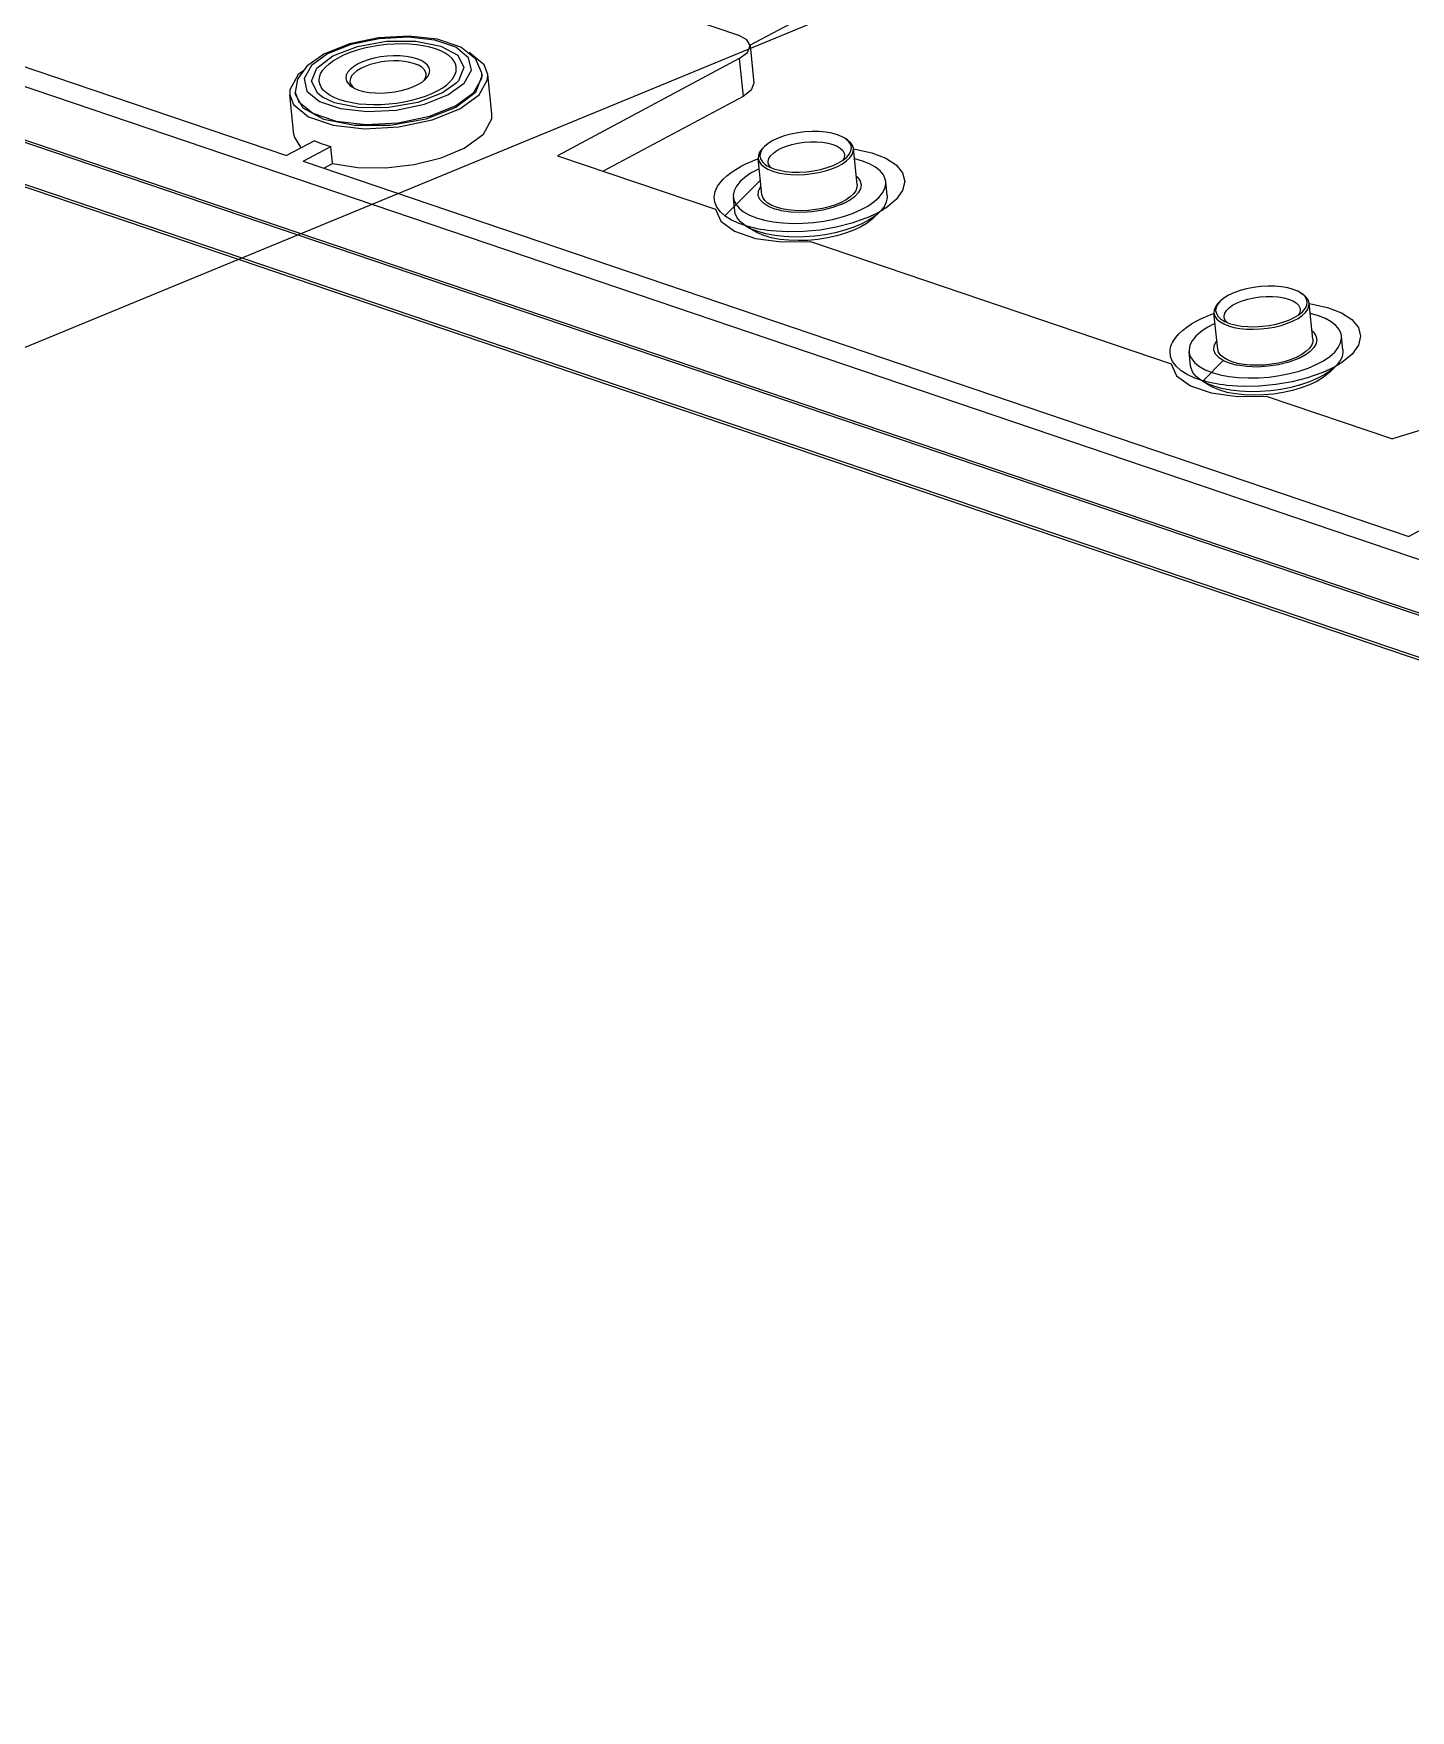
# Model space of a CAD drawing. Header units: millimetres. Extents: x 0 to 594, y 0 to 420.
# Drawn here: x 185.75 to 221.72, y 147.58 to 191.38 of the extents above; entities that cross this region are included whole.
import ezdxf

# ---------------------------------------------------------------- set-up
doc = ezdxf.new("R2010")
doc.units = ezdxf.units.MM
doc.header["$LTSCALE"] = 32.67
doc.layers.get('0').update_dxf_attribs({"linetype": 'CONTINUOUS'})
doc.layers.add('ASSEM_MEM', color=7, linetype='CONTINUOUS')
doc.styles.get("Standard").update_dxf_attribs({"font": 'txt', "width": 0.8})
doc.dimstyles.get("Standard").update_dxf_attribs({"dimtxt": 2.5, "dimasz": 3, "dimexe": 1.5, "dimexo": 1.2, "dimtad": 1, "dimdsep": 46, "dimtxsty": 'STANDARD', "dimblk": '_FILLED', "dimblk1": '_FILLED', "dimblk2": '_FILLED', "dimcen": 0.09, "dimazin": 2, "dimtol": 1, "dimtp": 0.01, "dimtm": 0.01, "dimtfac": 1, "dimtofl": 0, "dimtmove": 0, "dimatfit": 3, "dimldrblk": '_FILLED', "dimfxl": 1, "dimtolj": 1, "dimarcsym": 0})

# ---------------------------------------------------------------- blocks, each defined once
blk = doc.blocks.new('_FILLED')
at = {"color": 0, "linetype": 'BYBLOCK'}
blk.add_solid([(0, 0), (-1, 0.167), (-1, -0.167)], dxfattribs=at)

msp = doc.modelspace()

# ---------------------------------------------------------------- linework, layer by layer
at = {"color": 7, "linetype": 'CONTINUOUS'}
for p, q in [((204.846, 188.435), (204.806, 188.396)), ((206.94, 188.652), (206.987, 188.622)), ((207.264, 187.438), (207.166, 188.379)), ((204.777, 187.18), (204.68, 188.122)), ((204.897, 187.939), (204.963, 187.902)), ((204.963, 187.902), (205.087, 187.851)), ((208.047, 187.156), (208.01, 187.515)), ((204.068, 186.745), (204.031, 187.103)), ((207.685, 186.562), (207.845, 186.718)), ((204.544, 186.236), (204.355, 186.356)), ((218.844, 184.614), (218.891, 184.584)), ((216.681, 183.142), (216.584, 184.083)), ((216.75, 184.397), (216.71, 184.358)), ((219.168, 183.399), (219.071, 184.341)), ((216.801, 183.901), (216.867, 183.864)), ((216.867, 183.864), (216.991, 183.813)), ((219.951, 183.118), (219.914, 183.477)), ((215.973, 182.706), (215.935, 183.065)), ((219.59, 182.523), (219.75, 182.679)), ((216.449, 182.198), (216.26, 182.318))]:
    msp.add_line(p, q, dxfattribs=at)
for points in [[(206.75, 188.74), (206.605, 188.78), (206.444, 188.808), (206.27, 188.824), (206.087, 188.826), (205.9, 188.816), (205.713, 188.792), (205.531, 188.757), (205.359, 188.71), (205.201, 188.653), (205.06, 188.587), (204.941, 188.513), (204.846, 188.435)], [(204.806, 188.396), (204.775, 188.364), (204.716, 188.282), (204.684, 188.199), (204.68, 188.122)], [(204.846, 188.435), (204.776, 188.353), (204.735, 188.27), (204.724, 188.187), (204.741, 188.107), (204.788, 188.032), (204.862, 187.963), (204.897, 187.939)], [(204.942, 188.013), (204.941, 188.044), (204.959, 188.117), (205.004, 188.19), (205.074, 188.26), (205.167, 188.327), (205.282, 188.389), (205.414, 188.442), (205.56, 188.487), (205.717, 188.522), (205.88, 188.545), (206.045, 188.557), (206.206, 188.557), (206.36, 188.545), (206.503, 188.521), (206.63, 188.487)], [(205.057, 187.788), (205.2, 187.748), (205.359, 187.719), (205.53, 187.702), (205.711, 187.697), (205.896, 187.705), (206.082, 187.725), (206.264, 187.757), (206.438, 187.799), (206.601, 187.852), (206.749, 187.914), (206.879, 187.983), (206.987, 188.058), (207.071, 188.138), (207.13, 188.22), (207.162, 188.302), (207.166, 188.379)], [(206.63, 188.487), (206.738, 188.442), (206.824, 188.388), (206.887, 188.326), (206.923, 188.259), (206.932, 188.219)], [(206.94, 188.652), (206.874, 188.689), (206.75, 188.74)], [(207.049, 188.559), (206.974, 188.628), (206.94, 188.652)], [(207.166, 188.379), (207.142, 188.462), (207.091, 188.536), (207.014, 188.604), (206.987, 188.622)], [(206.991, 188.156), (207.06, 188.238), (207.101, 188.321), (207.113, 188.404), (207.095, 188.484), (207.049, 188.559)], [(204.68, 188.122), (204.704, 188.039), (204.755, 187.965), (204.832, 187.898), (204.933, 187.838), (205.057, 187.788)], [(205.011, 187.882), (204.987, 187.906), (204.951, 187.973), (204.942, 188.013)], [(205.087, 187.851), (205.231, 187.811), (205.393, 187.783), (205.567, 187.767), (205.75, 187.765), (205.937, 187.775), (206.124, 187.799), (206.305, 187.834), (206.477, 187.881), (206.636, 187.939), (206.776, 188.004)], [(206.776, 188.004), (206.896, 188.078), (206.991, 188.156)], [(206.932, 188.219), (206.932, 188.189), (206.914, 188.116), (206.888, 188.073)], [(207.406, 188.05), (207.199, 188.109), (207.194, 188.11)], [(208.01, 187.515), (207.998, 187.577), (207.948, 187.689), (207.862, 187.795), (207.741, 187.891), (207.588, 187.977), (207.406, 188.05)], [(204.708, 187.852), (204.688, 187.844), (204.499, 187.742), (204.338, 187.633), (204.209, 187.518), (204.113, 187.399), (204.053, 187.279), (204.029, 187.159), (204.031, 187.103)], [(204.634, 186.568), (204.842, 186.509), (205.072, 186.465), (205.319, 186.436), (205.579, 186.424), (205.848, 186.428), (206.119, 186.449), (206.389, 186.486), (206.652, 186.538), (206.903, 186.604), (207.138, 186.684), (207.353, 186.775), (207.542, 186.876), (207.703, 186.985), (207.832, 187.1), (207.928, 187.219), (207.988, 187.34), (208.011, 187.46), (208.01, 187.515)], [(204.031, 187.103), (204.043, 187.041), (204.093, 186.929), (204.179, 186.824), (204.299, 186.727), (204.452, 186.642), (204.634, 186.568)], [(205.154, 186.846), (205.031, 186.896), (204.929, 186.956), (204.852, 187.024), (204.801, 187.097), (204.777, 187.181)], [(207.264, 187.438), (207.259, 187.36), (207.227, 187.277), (207.167, 187.195), (207.083, 187.115), (206.975, 187.041), (206.846, 186.972), (206.698, 186.91), (206.535, 186.858), (206.361, 186.815), (206.179, 186.784), (205.994, 186.764), (205.809, 186.756), (205.629, 186.76), (205.457, 186.777), (205.297, 186.806), (205.154, 186.846)], [(208.047, 187.156), (208.049, 187.102), (208.025, 186.981), (207.965, 186.861), (207.869, 186.741), (207.845, 186.718)], [(204.355, 186.356), (204.337, 186.368), (204.217, 186.464), (204.13, 186.57), (204.08, 186.682), (204.068, 186.745)], [(207.845, 186.718), (207.74, 186.626), (207.579, 186.517), (207.39, 186.416), (207.176, 186.325), (206.941, 186.245), (206.69, 186.179), (206.427, 186.127), (206.157, 186.09), (205.885, 186.07), (205.616, 186.066), (205.356, 186.078), (205.109, 186.106), (204.879, 186.151), (204.672, 186.21)], [(204.672, 186.21), (204.49, 186.283), (204.355, 186.356)], [(204.829, 186.105), (204.658, 186.174), (204.544, 186.236)], [(207.685, 186.562), (207.662, 186.54), (207.527, 186.434), (207.363, 186.335), (207.173, 186.244), (206.96, 186.165), (206.729, 186.097), (206.486, 186.044), (206.233, 186.005), (205.978, 185.982), (205.724, 185.974), (205.478, 185.983), (205.243, 186.008), (205.025, 186.049), (204.829, 186.105)], [(218.654, 184.701), (218.51, 184.742), (218.348, 184.77), (218.174, 184.785), (217.991, 184.788), (217.804, 184.777), (217.617, 184.754), (217.436, 184.718), (217.264, 184.671), (217.105, 184.614), (216.965, 184.548), (216.845, 184.475), (216.75, 184.397)], [(216.847, 183.975), (216.846, 184.005), (216.864, 184.078), (216.908, 184.151), (216.978, 184.222), (217.072, 184.289), (217.186, 184.35), (217.318, 184.404), (217.465, 184.449), (217.622, 184.483), (217.785, 184.507), (217.949, 184.519), (218.11, 184.519), (218.265, 184.507), (218.407, 184.483), (218.534, 184.448)], [(218.534, 184.448), (218.642, 184.403), (218.729, 184.349), (218.791, 184.288), (218.827, 184.221), (218.836, 184.181)], [(218.844, 184.614), (218.778, 184.65), (218.654, 184.701)], [(218.953, 184.521), (218.879, 184.59), (218.844, 184.614)], [(219.071, 184.341), (219.047, 184.424), (218.996, 184.498), (218.919, 184.565), (218.891, 184.584)], [(218.895, 184.117), (218.965, 184.199), (219.006, 184.283), (219.017, 184.365), (219, 184.446), (218.953, 184.521)], [(216.71, 184.358), (216.679, 184.325), (216.62, 184.243), (216.589, 184.161), (216.584, 184.083)], [(216.584, 184.083), (216.608, 184), (216.659, 183.927), (216.736, 183.859), (216.838, 183.8), (216.961, 183.749)], [(216.75, 184.397), (216.681, 184.315), (216.64, 184.231), (216.628, 184.149), (216.646, 184.069), (216.692, 183.993), (216.767, 183.924), (216.801, 183.901)], [(216.961, 183.749), (217.104, 183.709), (217.263, 183.68), (217.435, 183.664), (217.615, 183.659), (217.8, 183.667), (217.986, 183.686), (218.168, 183.718), (218.343, 183.761), (218.506, 183.814), (218.654, 183.875), (218.783, 183.944), (218.891, 184.02), (218.976, 184.099), (219.034, 184.181), (219.066, 184.264), (219.071, 184.341)], [(218.681, 183.966), (218.8, 184.039), (218.895, 184.117)], [(218.836, 184.181), (218.837, 184.15), (218.819, 184.077), (218.793, 184.035)], [(219.311, 184.011), (219.103, 184.071), (219.099, 184.071)], [(219.914, 183.477), (219.903, 183.538), (219.852, 183.651), (219.767, 183.756), (219.646, 183.853), (219.493, 183.938), (219.311, 184.011)], [(216.612, 183.813), (216.593, 183.805), (216.403, 183.704), (216.243, 183.595), (216.113, 183.48), (216.018, 183.361), (215.957, 183.24), (215.934, 183.12), (215.935, 183.065)], [(216.916, 183.844), (216.892, 183.867), (216.855, 183.934), (216.847, 183.975)], [(216.991, 183.813), (217.136, 183.773), (217.297, 183.744), (217.471, 183.729), (217.654, 183.726), (217.841, 183.737), (218.028, 183.76), (218.21, 183.796), (218.382, 183.843), (218.54, 183.9), (218.681, 183.966)], [(216.539, 182.53), (216.747, 182.471), (216.976, 182.427), (217.224, 182.398), (217.483, 182.386), (217.752, 182.39), (218.024, 182.411), (218.294, 182.447), (218.556, 182.499), (218.808, 182.565), (219.043, 182.645), (219.257, 182.736), (219.446, 182.837), (219.607, 182.947), (219.737, 183.062), (219.832, 183.181), (219.892, 183.301), (219.916, 183.421), (219.914, 183.477)], [(217.059, 182.808), (216.935, 182.858), (216.834, 182.918), (216.757, 182.985), (216.706, 183.059), (216.681, 183.142)], [(219.168, 183.399), (219.163, 183.322), (219.131, 183.238), (219.072, 183.156), (218.987, 183.077), (218.88, 183.002), (218.751, 182.934), (218.603, 182.872), (218.44, 182.819), (218.266, 182.777), (218.084, 182.745), (217.899, 182.725), (217.714, 182.717), (217.534, 182.722), (217.361, 182.739), (217.202, 182.768), (217.059, 182.808)], [(219.951, 183.118), (219.953, 183.063), (219.929, 182.943), (219.869, 182.822), (219.773, 182.703), (219.75, 182.679)], [(215.935, 183.065), (215.947, 183.003), (215.997, 182.891), (216.083, 182.785), (216.204, 182.689), (216.357, 182.603), (216.539, 182.53)], [(216.26, 182.318), (216.242, 182.33), (216.121, 182.426), (216.035, 182.531), (215.984, 182.644), (215.973, 182.706)], [(219.75, 182.679), (219.644, 182.588), (219.483, 182.479), (219.294, 182.378), (219.08, 182.286), (218.845, 182.207), (218.594, 182.141), (218.331, 182.089), (218.061, 182.052), (217.789, 182.031), (217.521, 182.027), (217.26, 182.039), (217.013, 182.068), (216.784, 182.112), (216.576, 182.171)], [(216.576, 182.171), (216.394, 182.244), (216.26, 182.318)], [(219.59, 182.523), (219.567, 182.502), (219.432, 182.395), (219.268, 182.296), (219.077, 182.206), (218.864, 182.126), (218.634, 182.059), (218.39, 182.005), (218.138, 181.966), (217.882, 181.943), (217.629, 181.936), (217.383, 181.945), (217.148, 181.97), (216.93, 182.011), (216.733, 182.066)], [(216.733, 182.066), (216.563, 182.135), (216.449, 182.198)]]:
    msp.add_lwpolyline(points, dxfattribs=at)
at = {"layer": 'ASSEM_MEM', "color": 7, "linetype": 'CONTINUOUS'}
for p, q in [((302.265, 148.937), (101.14, 217.167)), ((302.334, 148.974), (101.21, 217.204)), ((302.716, 147.683), (101.591, 215.913)), ((302.813, 147.578), (101.688, 215.808)), ((187.447, 197.014), (204.163, 191.343)), ((204.462, 191.08), (206.731, 192.293)), ((193.999, 191.113), (193.334, 190.847)), ((194.043, 191.096), (193.428, 190.85)), ((193.571, 190.802), (194.21, 191.048)), ((194.21, 191.048), (194.97, 191.184)), ((197.111, 190.752), (196.78, 191.024)), ((197.303, 190.719), (196.91, 191.026)), ((204.465, 191.075), (204.567, 190.089)), ((183.769, 190.598), (230.162, 174.859)), ((184.353, 190.911), (192.361, 188.194)), ((193.334, 190.847), (192.89, 190.534)), ((193.428, 190.85), (193.008, 190.545)), ((193.15, 190.482), (193.571, 190.802)), ((197.186, 190.427), (197.111, 190.752)), ((197.519, 190.566), (197.126, 190.887)), ((197.462, 190.345), (197.303, 190.719)), ((197.615, 190.316), (197.519, 190.566)), ((204.185, 190.73), (199.439, 188.193)), ((204.185, 190.73), (204.287, 189.743)), ((192.666, 190.311), (192.447, 189.912)), ((192.644, 190.192), (192.588, 189.84)), ((192.89, 190.534), (192.644, 190.192)), ((192.8, 190.408), (192.666, 190.311)), ((193.008, 190.545), (192.817, 190.206)), ((192.817, 190.206), (192.892, 189.882)), ((193.01, 190.136), (193.15, 190.482)), ((193.174, 189.818), (193.01, 190.136)), ((195.897, 190.117), (195.985, 190.189)), ((195.938, 190.15), (195.962, 190.179)), ((196.853, 190.152), (196.789, 190.084)), ((196.793, 190.479), (196.792, 190.502)), ((196.995, 190.088), (197.186, 190.427)), ((197.251, 189.844), (197.458, 190.221)), ((197.466, 190.301), (197.297, 189.846)), ((197.458, 190.221), (197.462, 190.345)), ((197.466, 190.3), (197.462, 190.345)), ((197.611, 190.184), (197.615, 190.316)), ((197.722, 189.284), (197.615, 190.315)), ((192.447, 189.912), (192.443, 189.779)), ((192.55, 188.749), (192.443, 189.78)), ((192.443, 189.779), (192.539, 189.529)), ((192.588, 189.84), (192.678, 189.604)), ((192.592, 189.795), (192.588, 189.84)), ((192.79, 189.437), (192.592, 189.795)), ((192.892, 189.882), (193.222, 189.609)), ((193.3, 189.723), (193.174, 189.818)), ((193.615, 189.576), (193.3, 189.723)), ((193.754, 189.65), (193.618, 189.703)), ((194.069, 190.007), (194.121, 189.958)), ((195.788, 190.05), (195.897, 190.117)), ((196.431, 189.832), (195.792, 189.585)), ((195.979, 189.743), (195.804, 189.684)), ((195.959, 189.537), (196.574, 189.783)), ((196.288, 189.88), (196.42, 189.958)), ((196.42, 189.958), (196.534, 190.039)), ((196.789, 190.084), (196.431, 189.832)), ((196.574, 189.783), (196.995, 190.088)), ((196.776, 189.498), (197.251, 189.844)), ((197.297, 189.846), (196.781, 189.453)), ((204.287, 189.743), (200.63, 187.789)), ((192.539, 189.529), (192.932, 189.209)), ((192.678, 189.604), (193.048, 189.302)), ((193.332, 189.14), (192.79, 189.437)), ((193.048, 189.302), (193.657, 189.096)), ((193.222, 189.609), (193.768, 189.423)), ((194.268, 189.447), (193.615, 189.576)), ((193.768, 189.423), (194.463, 189.344)), ((194.463, 189.344), (195.224, 189.384)), ((195.224, 189.384), (195.959, 189.537)), ((196.781, 189.453), (195.998, 189.151)), ((196.09, 189.224), (196.776, 189.498)), ((196.16, 189.126), (196.888, 189.417)), ((192.932, 189.209), (193.578, 188.99)), ((194.131, 188.982), (193.332, 189.14)), ((195.067, 188.986), (194.131, 188.982)), ((195.998, 189.151), (195.067, 188.986)), ((193.085, 188.581), (192.361, 188.194)), ((192.55, 188.749), (192.561, 188.683)), ((192.561, 188.683), (192.725, 188.417)), ((192.79, 188.048), (193.514, 188.436)), ((193.561, 187.987), (193.514, 188.436)), ((207.167, 188.37), (207.208, 188.364)), ((192.79, 188.048), (221.675, 178.249)), ((193.332, 187.865), (193.561, 187.987)), ((199.439, 188.193), (203.56, 186.794)), ((203.811, 186.623), (204.739, 187.55)), ((206.904, 186.941), (206.893, 186.936)), ((206.995, 186.987), (206.986, 186.982)), ((207.005, 186.992), (206.995, 186.987)), ((207.011, 186.996), (207.005, 186.992)), ((207.831, 186.716), (207.819, 186.709)), ((207.843, 186.722), (207.831, 186.716)), ((207.859, 186.731), (207.843, 186.722)), ((204.404, 186.347), (204.384, 186.353)), ((206.041, 185.953), (215.465, 182.756)), ((219.072, 184.332), (219.113, 184.326)), ((216.3, 182.311), (216.828, 182.839)), ((218.808, 182.903), (218.798, 182.898)), ((218.9, 182.948), (218.89, 182.943)), ((218.909, 182.954), (218.9, 182.948)), ((218.916, 182.957), (218.909, 182.954)), ((219.736, 182.677), (219.724, 182.67)), ((219.748, 182.684), (219.736, 182.677)), ((219.763, 182.692), (219.748, 182.684)), ((216.308, 182.309), (216.288, 182.314)), ((217.946, 181.914), (221.245, 180.795)), ((222.612, 181.216), (221.245, 180.795)), ((222.4, 178.636), (221.675, 178.249))]:
    msp.add_line(p, q, dxfattribs=at)
for points in [[(196.792, 190.502), (196.779, 190.566), (196.742, 190.649), (196.684, 190.728), (196.604, 190.802), (196.504, 190.87), (196.385, 190.93), (196.249, 190.983), (196.097, 191.028), (195.931, 191.064), (195.754, 191.09), (195.567, 191.107), (195.373, 191.113), (195.174, 191.11), (194.973, 191.097), (194.773, 191.074), (194.575, 191.041), (194.383, 190.999), (194.199, 190.949), (194.024, 190.891), (193.862, 190.825), (193.714, 190.753)], [(196.91, 191.026), (196.293, 191.235), (195.551, 191.315), (194.762, 191.272), (193.999, 191.113)], [(196.78, 191.024), (196.235, 191.211), (195.539, 191.289), (194.779, 191.25), (194.043, 191.096)], [(194.97, 191.184), (195.735, 191.187), (196.387, 191.057), (196.829, 190.815)], [(204.465, 191.075), (204.384, 191.222), (204.163, 191.343)], [(204.185, 190.73), (204.396, 190.89), (204.465, 191.075)], [(193.211, 190.131), (193.209, 190.154), (193.218, 190.242), (193.248, 190.332), (193.301, 190.421), (193.375, 190.509), (193.469, 190.594), (193.583, 190.676), (193.714, 190.753)], [(194.215, 190.584), (194.105, 190.517), (194.018, 190.445), (193.955, 190.369), (193.917, 190.293), (193.906, 190.217), (193.922, 190.144), (193.965, 190.075), (194.033, 190.012), (194.065, 189.99)], [(195.985, 190.189), (196.048, 190.264), (196.086, 190.34), (196.097, 190.416), (196.08, 190.489), (196.038, 190.559), (195.969, 190.622), (195.877, 190.677), (195.764, 190.724), (195.631, 190.761), (195.483, 190.787), (195.324, 190.801), (195.156, 190.803), (194.984, 190.793), (194.813, 190.772), (194.647, 190.739), (194.489, 190.696), (194.344, 190.644), (194.215, 190.584)], [(196.005, 190.33), (195.992, 190.384), (195.953, 190.447), (195.891, 190.504), (195.807, 190.555), (195.704, 190.597), (195.583, 190.631), (195.449, 190.654), (195.304, 190.667), (195.151, 190.669), (194.995, 190.66), (194.84, 190.641), (194.688, 190.611), (194.545, 190.572), (194.413, 190.525), (194.296, 190.47)], [(196.829, 190.815), (196.993, 190.497), (196.853, 190.152)], [(193.618, 189.703), (193.499, 189.764), (193.399, 189.832), (193.319, 189.906), (193.261, 189.985), (193.224, 190.068), (193.211, 190.131)], [(194.296, 190.47), (194.196, 190.409), (194.117, 190.343), (194.059, 190.275), (194.025, 190.206), (194.015, 190.137), (194.016, 190.124)], [(194.016, 190.124), (194.03, 190.07), (194.069, 190.007)], [(195.962, 190.179), (195.996, 190.249), (196.006, 190.317), (196.005, 190.33)], [(196.534, 190.039), (196.628, 190.125), (196.702, 190.213), (196.755, 190.302), (196.785, 190.391), (196.793, 190.479)], [(196.888, 189.417), (197.392, 189.784), (197.611, 190.184)], [(195.804, 189.684), (195.62, 189.634), (195.428, 189.592), (195.23, 189.56), (195.029, 189.537), (194.829, 189.523), (194.63, 189.52), (194.436, 189.527), (194.249, 189.543), (194.072, 189.57), (193.906, 189.605), (193.754, 189.65)], [(194.065, 189.99), (194.126, 189.956), (194.239, 189.909), (194.372, 189.873), (194.52, 189.847), (194.679, 189.833), (194.847, 189.83), (195.019, 189.84), (195.19, 189.861), (195.356, 189.894), (195.514, 189.937), (195.659, 189.989), (195.788, 190.05)], [(196.288, 189.88), (196.141, 189.808), (195.979, 189.743)], [(204.567, 190.089), (204.498, 189.904), (204.287, 189.743)], [(195.792, 189.585), (195.033, 189.45), (194.268, 189.447)], [(196.995, 188.386), (197.499, 188.753), (197.718, 189.152), (197.722, 189.285)], [(193.578, 188.99), (194.398, 188.898), (195.295, 188.946), (196.16, 189.126)], [(193.657, 189.096), (194.43, 189.01), (195.275, 189.054), (196.09, 189.224)], [(193.085, 188.581), (193.288, 188.502), (193.514, 188.436)], [(193.561, 187.987), (194.217, 187.883), (194.949, 187.873), (195.696, 187.96), (196.397, 188.135), (196.995, 188.386)], [(204.233, 187.916), (204.301, 187.951), (204.371, 187.985), (204.444, 188.018), (204.519, 188.05), (204.596, 188.081), (204.68, 188.113)], [(207.208, 188.364), (207.644, 188.269), (208.011, 188.129), (208.282, 187.953), (208.452, 187.745), (208.51, 187.52), (208.452, 187.282), (208.285, 187.049), (208.011, 186.824)], [(203.619, 187.395), (203.683, 187.487), (203.763, 187.577), (203.858, 187.666), (203.969, 187.753), (204.094, 187.836), (204.233, 187.916)], [(207.278, 187.622), (207.341, 187.529), (207.364, 187.429), (207.347, 187.326), (207.289, 187.222), (207.193, 187.12), (207.06, 187.025)], [(207.241, 187.657), (207.247, 187.652), (207.253, 187.647), (207.26, 187.64), (207.266, 187.635), (207.271, 187.63), (207.278, 187.622)], [(203.531, 187.117), (203.535, 187.163), (203.543, 187.209), (203.556, 187.256), (203.573, 187.302), (203.594, 187.348), (203.619, 187.395)], [(204.179, 186.423), (203.984, 186.513), (203.82, 186.616), (203.692, 186.73), (203.6, 186.852), (203.546, 186.982), (203.531, 187.117)], [(205.115, 186.799), (204.945, 186.867), (204.813, 186.95), (204.722, 187.048), (204.68, 187.153), (204.685, 187.266), (204.74, 187.38)], [(204.74, 187.38), (204.741, 187.382), (204.744, 187.386), (204.746, 187.388), (204.749, 187.393), (204.75, 187.395), (204.754, 187.4)], [(203.56, 186.794), (203.702, 186.48), (204.063, 186.218), (204.61, 186.032)], [(205.282, 186.757), (205.255, 186.762), (205.225, 186.769), (205.198, 186.776), (205.169, 186.784), (205.144, 186.791), (205.115, 186.799)], [(206.867, 186.924), (206.631, 186.838), (206.369, 186.772), (206.091, 186.729), (205.806, 186.712), (205.535, 186.721), (205.282, 186.757)], [(206.893, 186.936), (206.883, 186.931), (206.875, 186.928), (206.867, 186.924)], [(206.946, 186.961), (206.935, 186.956), (206.928, 186.953), (206.921, 186.949), (206.914, 186.946), (206.904, 186.941)], [(206.986, 186.982), (206.976, 186.977), (206.969, 186.973), (206.962, 186.97), (206.956, 186.966), (206.946, 186.961)], [(207.06, 187.025), (207.055, 187.021), (207.045, 187.016), (207.036, 187.01), (207.03, 187.007), (207.021, 187.001), (207.011, 186.996)], [(207.657, 186.627), (207.637, 186.618), (207.61, 186.606), (207.583, 186.594), (207.556, 186.583), (207.529, 186.571), (207.494, 186.557)], [(207.734, 186.665), (207.715, 186.655), (207.702, 186.649), (207.689, 186.643), (207.676, 186.637), (207.657, 186.627)], [(207.819, 186.709), (207.802, 186.7), (207.79, 186.693), (207.777, 186.687), (207.765, 186.68), (207.753, 186.674), (207.734, 186.665)], [(208.011, 186.824), (207.99, 186.81), (207.963, 186.793), (207.941, 186.779), (207.913, 186.762), (207.89, 186.749), (207.859, 186.731)], [(204.339, 186.366), (204.314, 186.375), (204.289, 186.383), (204.258, 186.394), (204.233, 186.402), (204.209, 186.411), (204.179, 186.423)], [(204.384, 186.353), (204.364, 186.359), (204.351, 186.363), (204.339, 186.366)], [(204.484, 186.325), (204.464, 186.33), (204.45, 186.334), (204.437, 186.338), (204.424, 186.341), (204.404, 186.347)], [(205.02, 186.23), (204.925, 186.241), (204.832, 186.254), (204.742, 186.269), (204.654, 186.286), (204.568, 186.305), (204.484, 186.325)], [(207.494, 186.557), (207.123, 186.427), (206.719, 186.325), (206.293, 186.252), (205.86, 186.211), (205.431, 186.204), (205.02, 186.23)], [(204.61, 186.032), (205.291, 185.941), (206.041, 185.953)], [(216.137, 183.877), (216.205, 183.912), (216.276, 183.946), (216.348, 183.979), (216.423, 184.012), (216.501, 184.043), (216.585, 184.074)], [(219.113, 184.326), (219.548, 184.231), (219.916, 184.09), (220.186, 183.915), (220.357, 183.706), (220.414, 183.481), (220.357, 183.243), (220.19, 183.01), (219.915, 182.785)], [(215.524, 183.356), (215.587, 183.448), (215.667, 183.539), (215.763, 183.628), (215.874, 183.714), (215.999, 183.797), (216.137, 183.877)], [(219.182, 183.584), (219.246, 183.491), (219.269, 183.391), (219.251, 183.287), (219.193, 183.183), (219.097, 183.082), (218.965, 182.986)], [(219.146, 183.619), (219.152, 183.614), (219.157, 183.608), (219.165, 183.602), (219.17, 183.596), (219.175, 183.591), (219.182, 183.584)], [(215.436, 183.079), (215.44, 183.125), (215.448, 183.171), (215.46, 183.217), (215.477, 183.263), (215.498, 183.31), (215.524, 183.356)], [(217.02, 182.761), (216.85, 182.828), (216.717, 182.911), (216.627, 183.009), (216.584, 183.114), (216.59, 183.227), (216.644, 183.342)], [(216.644, 183.342), (216.646, 183.344), (216.649, 183.348), (216.65, 183.35), (216.653, 183.354), (216.655, 183.356), (216.659, 183.361)], [(216.084, 182.385), (215.888, 182.475), (215.725, 182.577), (215.596, 182.691), (215.504, 182.814), (215.451, 182.944), (215.436, 183.079)], [(215.465, 182.756), (215.606, 182.442), (215.967, 182.179), (216.514, 181.994)], [(217.187, 182.718), (217.16, 182.724), (217.129, 182.731), (217.103, 182.737), (217.073, 182.745), (217.048, 182.752), (217.02, 182.761)], [(218.771, 182.886), (218.536, 182.799), (218.273, 182.733), (217.996, 182.691), (217.71, 182.673), (217.439, 182.683), (217.187, 182.718)], [(218.798, 182.898), (218.787, 182.893), (218.78, 182.89), (218.771, 182.886)], [(218.85, 182.923), (218.84, 182.918), (218.833, 182.914), (218.826, 182.911), (218.819, 182.908), (218.808, 182.903)], [(218.89, 182.943), (218.88, 182.938), (218.874, 182.935), (218.867, 182.931), (218.86, 182.928), (218.85, 182.923)], [(218.965, 182.986), (218.959, 182.983), (218.95, 182.977), (218.941, 182.972), (218.935, 182.968), (218.925, 182.963), (218.916, 182.957)], [(219.915, 182.785), (219.894, 182.771), (219.867, 182.754), (219.845, 182.741), (219.818, 182.724), (219.795, 182.71), (219.763, 182.692)], [(216.244, 182.328), (216.218, 182.336), (216.193, 182.345), (216.162, 182.355), (216.138, 182.364), (216.114, 182.373), (216.084, 182.385)], [(216.288, 182.314), (216.269, 182.32), (216.256, 182.324), (216.244, 182.328)], [(216.389, 182.286), (216.368, 182.292), (216.355, 182.295), (216.341, 182.299), (216.328, 182.303), (216.308, 182.309)], [(216.924, 182.191), (216.83, 182.203), (216.737, 182.216), (216.646, 182.231), (216.558, 182.248), (216.472, 182.266), (216.389, 182.286)], [(219.398, 182.518), (219.028, 182.389), (218.623, 182.286), (218.198, 182.213), (217.764, 182.173), (217.335, 182.165), (216.924, 182.191)], [(219.561, 182.589), (219.541, 182.58), (219.515, 182.568), (219.488, 182.556), (219.461, 182.544), (219.433, 182.533), (219.398, 182.518)], [(219.638, 182.626), (219.619, 182.617), (219.606, 182.61), (219.594, 182.604), (219.581, 182.598), (219.561, 182.589)], [(219.724, 182.67), (219.706, 182.661), (219.694, 182.655), (219.682, 182.648), (219.669, 182.642), (219.657, 182.636), (219.638, 182.626)], [(216.514, 181.994), (217.195, 181.903), (217.946, 181.914)]]:
    msp.add_lwpolyline(points, dxfattribs=at)

# ---------------------------------------------------------------- leaders
at = {"color": 7, "linetype": 'CONTINUOUS'}
msp.add_leader([(213.508, 194.72), (146.476, 167.095)], dimstyle='STANDARD', override={"dimtad": 0}, dxfattribs=at)

doc.saveas('drawing.dxf')
